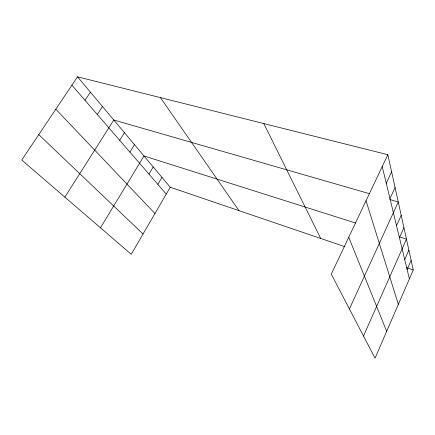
<?xml version="1.0" encoding="UTF-8"?>
<svg xmlns="http://www.w3.org/2000/svg" width="435" height="435" viewBox="0 0 435 435"><rect width="100%" height="100%" fill="white"/><g stroke="black" fill="none" stroke-linecap="round" stroke-linejoin="round"><path stroke-width="0.65" d="M387.841 154.713L413.25 269.961L375.041 358.201L331.269 274.11L387.841 154.713L77.528 76.799L21.75 160.015L131.245 254.296L170.243 187.235L77.528 76.799M407.138 269.564L411.14 260.391M404.724 259.592L408.878 250.141M363.497 336.016L406.453 239.141L399.379 236.896M399.428 237.711L403.925 227.663M396.519 225.673L401.2 215.309M349.414 308.97L398.259 201.97L389.787 199.529M389.967 198.588L395.072 187.523M386.258 183.282L391.614 171.83M157.856 184.358L161.967 177.377M148.966 174.103L153.229 166.969M100.485 227.809L143.99 155.964L355.525 222.997M129.913 152.125L134.497 144.659M119.685 140.326L124.448 132.691M64.858 197.137L113.791 119.995L369.592 193.711M97.299 114.497L102.459 106.499M85.015 100.322L90.398 92.133M170.243 187.235L345.004 246.727M406.328 267.607L413.25 269.961M38.764 134.638L143.05 233.997M55.805 109.207L154.952 213.525M71.906 85.195L166.268 194.064M160.412 97.614L238.962 210.632M263.827 123.578L320.687 238.451M348.723 237.276L386.677 331.323M366.031 200.736L398.351 304.364M382.218 166.578L409.389 278.878"/></g></svg>
